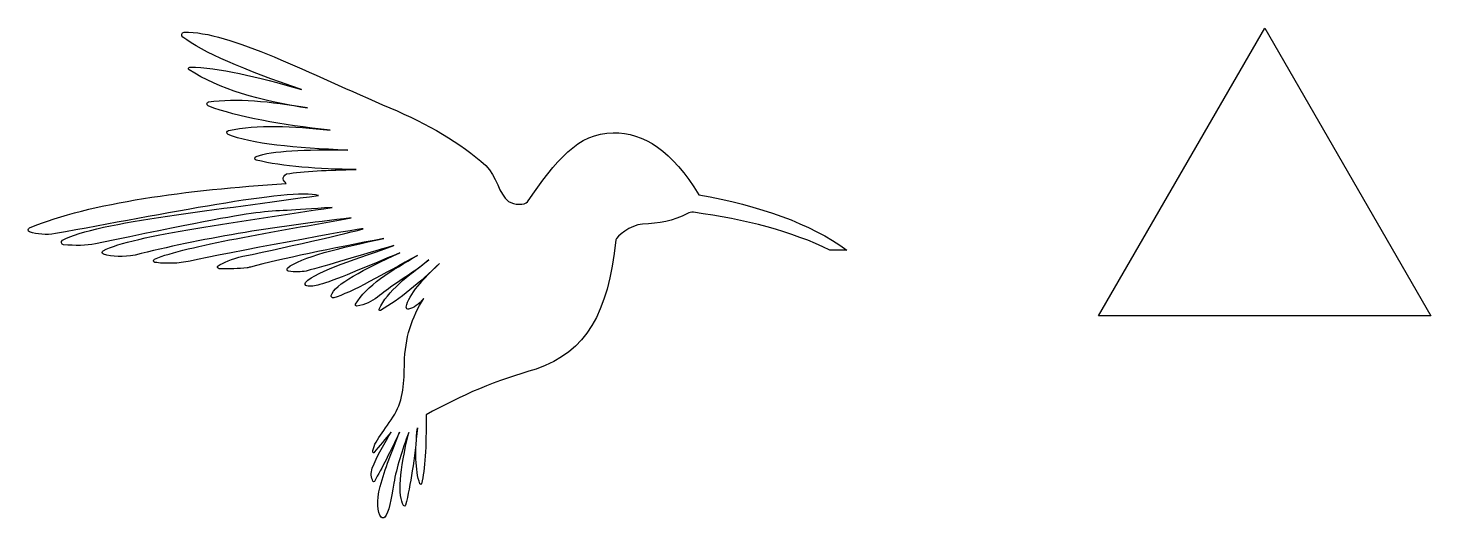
# Model space of a CAD drawing. Header units: millimetres. Extents: x -448 to -56, y -87 to 50.
import ezdxf

# ---------------------------------------------------------------- set-up
doc = ezdxf.new("R2010")
doc.units = ezdxf.units.MM
doc.layers.get('0').update_dxf_attribs({"linetype": 'CONTINUOUS'})

msp = doc.modelspace()

# ---------------------------------------------------------------- linework, layer by layer
for p, q in [((-260.8, 3.42), (-260.8, 3.42)), ((-219.5, -12.04), (-224.22, -12.04))]:
    msp.add_line(p, q)
msp.add_lwpolyline([(-102.85, 50), (-56.45, -30.37), (-149.25, -30.37)], close=True)
for points in [[(-404.93, 47.46), (-405.52, 47.9), (-405.22, 48.85), (-404.48, 48.86)], [(-371.75, 32.82), (-387.95, 38.31), (-399.28, 43.23), (-404.93, 47.46)], [(-404.48, 48.86), (-392.14, 49.17), (-369.06, 37.08), (-347.06, 27.68)], [(-403.13, 38.33), (-403.48, 38.56), (-403.32, 39.11), (-402.9, 39.1)], [(-370.07, 27.68), (-383.45, 29.63), (-394.8, 32.96), (-403.13, 38.33)], [(-402.9, 39.1), (-395.05, 38.91), (-384.35, 36.58), (-371.75, 32.82)], [(-397.81, 28.24), (-398.39, 28.46), (-398.29, 29.31), (-397.68, 29.4)], [(-363.73, 21.45), (-377.47, 22.98), (-389.46, 25.05), (-397.81, 28.24)], [(-397.68, 29.4), (-390.01, 30.46), (-380.53, 29.59), (-370.07, 27.68)], [(-347.06, 27.68), (-336.47, 23.16), (-327.42, 18.02), (-320.33, 11.59)], [(-392.24, 20.28), (-392.77, 20.51), (-392.69, 21.28), (-392.13, 21.4)], [(-358.85, 15.89), (-373.53, 16.46), (-385.92, 17.61), (-392.24, 20.28)], [(-392.13, 21.4), (-384.1, 23.07), (-374.3, 22.7), (-363.73, 21.45)], [(-308.7, 1.43), (-300.67, 12.95), (-294.67, 20.66), (-284.75, 20.76)], [(-284.75, 20.76), (-276.25, 20.85), (-268.28, 15.71), (-260.8, 3.42)], [(-384.4, 14.15), (-379.92, 15.7), (-370.88, 16.15), (-358.85, 15.89)], [(-384.37, 13.13), (-384.88, 13.26), (-384.9, 13.98), (-384.4, 14.15)], [(-356.5, 10.49), (-367.16, 10.61), (-376.88, 11.25), (-384.37, 13.13)], [(-376.05, 6.61), (-376.94, 7.42), (-377.42, 8.26), (-375.94, 9.23)], [(-375.94, 9.23), (-371.42, 10.05), (-364.19, 10.32), (-356.5, 10.49)], [(-320.33, 11.59), (-317.22, 8.76), (-316.65, 3.5), (-313.99, 1.58)], [(-447.74, -5.85), (-430.38, 1.37), (-404.06, 4.65), (-376.05, 6.61)], [(-367.03, 3.26), (-374.83, 5.32), (-410.46, -2.04), (-440.46, -7.43)], [(-438.47, -9.26), (-429.06, -4.06), (-393.55, -0.72), (-367.03, 3.26)], [(-313.99, 1.58), (-312.47, 0.49), (-309.3, 0.56), (-308.7, 1.43)], [(-260.8, 3.42), (-243.89, 0.36), (-229.74, -4.54), (-219.5, -12.04)], [(-363.21, -0.09), (-386.71, -2.11), (-374.43, 1.15), (-429.24, -10.26)], [(-427.12, -12.2), (-419.08, -7.85), (-387.58, -4.06), (-363.21, -0.09)], [(-357.86, -3.03), (-379.62, -5.52), (-400.14, -8.76), (-418.24, -13.46)], [(-412.78, -14.54), (-403.85, -10.82), (-379.29, -6.9), (-357.86, -3.03)], [(-264.04, -1.8), (-267.94, -3.93), (-272.07, -4.6), (-276.52, -4.81)], [(-262.34, -1.48), (-262.93, -1.4), (-263.52, -1.52), (-264.04, -1.8)], [(-224.22, -12.04), (-234.85, -6.84), (-247.74, -3.46), (-262.34, -1.48)], [(-447.68, -6.95), (-448.21, -6.79), (-448.24, -6.06), (-447.74, -5.85)], [(-440.46, -7.43), (-443.11, -7.91), (-445.56, -7.58), (-447.68, -6.95)], [(-354.56, -6.07), (-354.37, -5.76), (-393.73, -13.03), (-402.81, -15.09)], [(-388.15, -13.77), (-374.47, -10.94), (-354.69, -6.3), (-354.56, -6.07)], [(-276.52, -4.81), (-279.94, -4.97), (-283.91, -8.27), (-284.01, -9.21)], [(-438.19, -10.54), (-438.87, -10.49), (-439.06, -9.59), (-438.47, -9.26)], [(-429.24, -10.26), (-431.88, -10.84), (-434.94, -10.82), (-438.19, -10.54)], [(-348.79, -8.79), (-363.38, -11.64), (-377.39, -14.43), (-386.01, -16.79)], [(-375.63, -17.04), (-372.12, -14.01), (-360.93, -11.38), (-348.79, -8.79)], [(-370.64, -21.09), (-367.63, -17.74), (-355.22, -14.24), (-345.96, -10.79)], [(-345.96, -10.79), (-355.5, -13.52), (-364.61, -16.38), (-370.46, -17.89)], [(-284.01, -9.21), (-286.32, -30.01), (-292.12, -40.2), (-306.24, -45.32)], [(-427.04, -13.15), (-427.47, -13.01), (-427.52, -12.42), (-427.12, -12.2)], [(-418.24, -13.46), (-421.55, -14.01), (-424.52, -13.96), (-427.04, -13.15)], [(-412.68, -15.46), (-413.16, -15.38), (-413.23, -14.72), (-412.78, -14.54)], [(-407.84, -15.7), (-409.72, -15.73), (-411.42, -15.69), (-412.68, -15.46)], [(-402.81, -15.09), (-404.46, -15.47), (-406.15, -15.68), (-407.84, -15.7)], [(-394.98, -16.39), (-393.66, -15.61), (-391.29, -14.42), (-388.15, -13.77)], [(-344.34, -12.83), (-353.21, -16.52), (-363.23, -20.82), (-366.66, -21.69)], [(-363.44, -24.72), (-362.65, -21.6), (-354.27, -17.34), (-344.34, -12.83)], [(-339.41, -13.56), (-348.59, -18.55), (-358, -24.04), (-362.78, -25.35)], [(-356.64, -27.12), (-353.94, -22.22), (-346.51, -17.53), (-339.41, -13.56)], [(-350.1, -28.54), (-347.76, -23.53), (-342.06, -19.14), (-336.22, -14.77)], [(-336.22, -14.77), (-339.04, -17.34), (-342.31, -19.24), (-345.56, -21.43)], [(-394.76, -17.23), (-395.21, -17.21), (-395.37, -16.62), (-394.98, -16.39)], [(-386.95, -16.98), (-389.29, -17.26), (-391.95, -17.3), (-394.76, -17.23)], [(-386.01, -16.79), (-386.32, -16.87), (-386.63, -16.94), (-386.95, -16.98)], [(-375.39, -17.92), (-375.81, -17.85), (-375.95, -17.32), (-375.63, -17.04)], [(-370.46, -17.89), (-371.84, -18.13), (-373.67, -18.21), (-375.39, -17.92)], [(-333.28, -15.76), (-338.74, -21.23), (-344.21, -25.69), (-349.72, -28.89)], [(-342.5, -27.96), (-341.96, -24.36), (-337.64, -20.07), (-333.28, -15.76)], [(-370.27, -22.04), (-370.73, -21.99), (-370.94, -21.44), (-370.64, -21.09)], [(-366.66, -21.69), (-368.08, -22.11), (-369.23, -22.17), (-370.27, -22.04)], [(-345.56, -21.43), (-349.19, -23.87), (-351.7, -26.96), (-356.29, -27.67)], [(-362.78, -25.35), (-363.17, -25.45), (-363.54, -25.11), (-363.44, -24.72)], [(-356.29, -27.67), (-356.6, -27.72), (-356.82, -27.37), (-356.64, -27.12)], [(-343.03, -43.59), (-342.83, -36.71), (-341.03, -30.7), (-337.63, -25.56)], [(-337.63, -25.56), (-339.02, -27.16), (-340.43, -28.19), (-341.85, -28.54)], [(-349.72, -28.89), (-349.95, -29.02), (-350.21, -28.78), (-350.1, -28.54)], [(-341.85, -28.54), (-342.21, -28.63), (-342.55, -28.33), (-342.5, -27.96)], [(-345.75, -57.9), (-343.35, -53.84), (-343.07, -48.76), (-343.03, -43.59)], [(-306.24, -45.32), (-317.13, -48.26), (-327.32, -52.64), (-337, -58.06)], [(-351.86, -68.53), (-351.82, -65.71), (-348.27, -62.16), (-345.75, -57.9)], [(-337, -58.06), (-336.85, -67.2), (-337.35, -73.18), (-338.23, -77.3)], [(-339.41, -61.68), (-340.2, -70.39), (-341.28, -77.7), (-342.72, -83.31)], [(-338.72, -77.33), (-340.05, -73.49), (-340.06, -68), (-339.41, -61.68)], [(-351.99, -72.94), (-350.82, -69.81), (-348.35, -65.56), (-346.7, -62.88)], [(-346.7, -62.88), (-348.4, -64.82), (-350.02, -66.74), (-351.54, -68.64)], [(-344.39, -62.88), (-346.92, -68.26), (-349.3, -73), (-351.4, -76.65)], [(-349.79, -78.03), (-348.53, -73.13), (-346.43, -68.14), (-344.39, -62.88)], [(-341.82, -62.99), (-343.67, -68.04), (-345.27, -72.82), (-345.96, -77.14)], [(-343.25, -83.4), (-344.94, -80.66), (-344.38, -73.71), (-341.82, -62.99)], [(-351.54, -68.64), (-351.64, -68.77), (-351.86, -68.7), (-351.86, -68.53)], [(-351.82, -76.63), (-352.27, -75.61), (-352.51, -74.34), (-351.99, -72.94)], [(-351.4, -76.65), (-351.5, -76.82), (-351.74, -76.8), (-351.82, -76.63)], [(-349.49, -86.64), (-350.66, -85.29), (-350.88, -82.27), (-349.79, -78.03)], [(-345.96, -77.14), (-346.69, -81.67), (-347.35, -85.39), (-348.54, -86.66)], [(-338.23, -77.3), (-338.28, -77.55), (-338.64, -77.57), (-338.72, -77.33)], [(-342.72, -83.31), (-342.78, -83.56), (-343.11, -83.61), (-343.25, -83.4)], [(-348.54, -86.66), (-348.8, -86.94), (-349.25, -86.93), (-349.49, -86.64)]]:
    msp.add_open_spline(points, degree=3)

doc.saveas('drawing.dxf')
